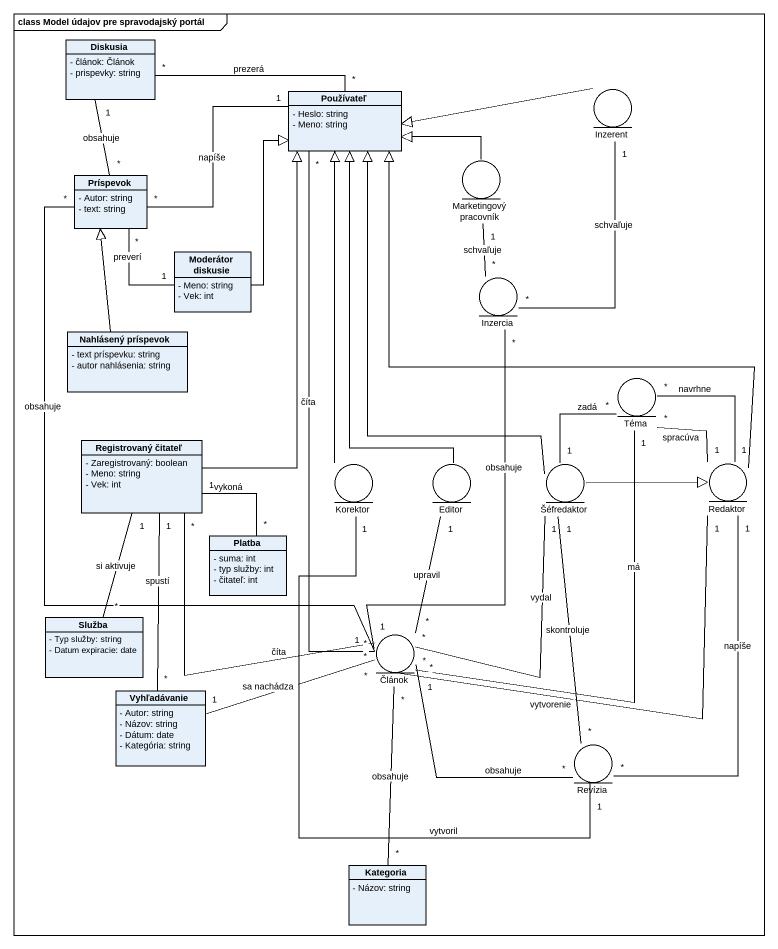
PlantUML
@startuml
mainframe class Model údajov pre spravodajský portál
allowmixing
hide circle
hide empty members
skinparam classAttributeIconSize 0
class Diskusia {
  - článok: Článok
  - prispevky: string
}
class Používateľ {
  - Heslo: string
  - Meno: string
}
entity Inzerent
class Príspevok {
  - Autor: string
  - text: string
}
entity "Marketingový pracovník" as Marketingový_pracovník
class "Moderátor diskusie" as Moderátor_diskusie {
  - Meno: string
  - Vek: int
}
entity Inzercia
class "Nahlásený príspevok" as Nahlásený_príspevok {
  - text príspevku: string
  - autor nahlásenia: string
}
entity Téma
class "Registrovaný čitateľ" as Registrovaný_čitateľ {
  - Zaregistrovaný: boolean
  - Meno: string
  - Vek: int
}
entity Korektor
entity Editor
entity Šéfredaktor
entity Redaktor
class Platba {
  - suma: int
  - typ služby: int
  - čitateľ: int
}
class Služba {
  - Typ služby: string
  - Datum expiracie: date
}
entity Článok
class Vyhľadávanie {
  - Autor: string
  - Názov: string
  - Dátum: date
  - Kategória: string
}
entity Revízia
class Kategoria {
  - Názov: string
}
Používateľ "*" -left- "*" Diskusia : prezerá
Používateľ "1" -left- "*" Príspevok : napíše
Inzerent -left-|> Používateľ
Príspevok "*" -up- "1" Diskusia : obsahuje
Príspevok "*" -- "1" Moderátor_diskusie : preverí
Príspevok "*" -- "1" Článok : obsahuje
Marketingový_pracovník -left-|> Používateľ
Marketingový_pracovník "1" -- "*" Inzercia : schvaľuje
Moderátor_diskusie -up-|> Používateľ
Inzercia "*" -up- "1" Inzerent : schvaľuje
Nahlásený_príspevok -up-|> Príspevok
Téma "*" -- "1" Redaktor : navrhne
Téma "*" -- "1" Redaktor : spracúva
Téma "1" -- "*" Článok : má
Registrovaný_čitateľ -up-|> Používateľ
Registrovaný_čitateľ "1" -- "*" Služba : si aktivuje
Registrovaný_čitateľ "*" -- "*" Článok : číta
Registrovaný_čitateľ "1" -- "*" Vyhľadávanie : spustí
Korektor -up-|> Používateľ
Korektor "1" -- "1" Revízia : vytvoril
Editor -up-|> Používateľ
Editor "1" -- "*" Článok : upravil
Šéfredaktor -up-|> Používateľ
Šéfredaktor "1" -up- "*" Téma : zadá
Šéfredaktor -right-|> Redaktor
Šéfredaktor "1" -- "*" Článok : vydal
Šéfredaktor "1" -- "*" Revízia : skontroluje
Redaktor -up-|> Používateľ
Platba "*" -up- "1" Registrovaný_čitateľ : vykoná
Článok "*" -up- "*" Používateľ : číta
Článok "1" -up- "*" Inzercia : obsahuje
Článok "*" -right- "1" Redaktor : vytvorenie
Článok "1" -right- "*" Revízia : obsahuje
Vyhľadávanie "1" -right- "*" Článok : sa nachádza
Revízia "*" -up- "1" Redaktor : napíše
Kategoria "*" -up- "*" Článok : obsahuje
@enduml
